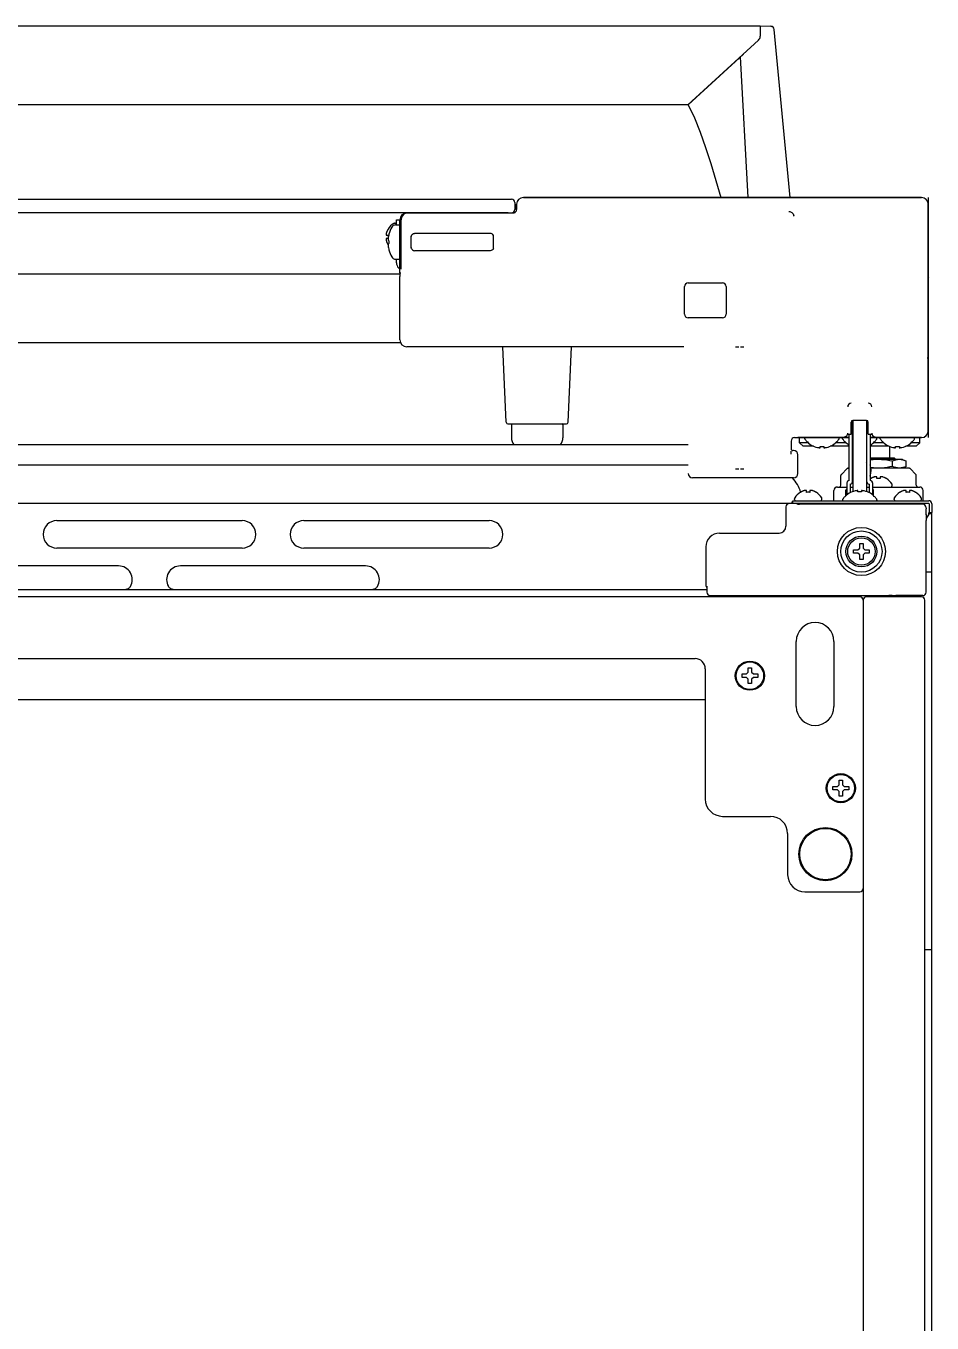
# Model space of a CAD drawing. Header units: millimetres. Extents: x -16733 to -11990, y 4333 to 7122.
# Drawn here: x -13650 to -13386, y 6743.9 to 7122 of the extents above; entities that cross this region are included whole.
import ezdxf

# ---------------------------------------------------------------- set-up
doc = ezdxf.new("R2010")
doc.units = ezdxf.units.MM
doc.header["$LTSCALE"] = 346.5
doc.layers.get('0').update_dxf_attribs({"linetype": 'CONTINUOUS'})

msp = doc.modelspace()

# ---------------------------------------------------------------- linework, layer by layer
at = {"color": 7, "linetype": 'Continuous'}
for p, q in [((-13936.04, 7122), (-13436.04, 7122)), ((-13436.04, 7122), (-13436.04, 7118.98)), ((-13436.04, 7122), (-13432.91, 7121.89)), ((-13427.29, 7072), (-13431.94, 7120.98)), ((-13457.13, 7099), (-13436.53, 7117.87)), ((-13457.04, 7099), (-13440.94, 7113.81)), ((-13439.54, 7072), (-13441.82, 7113)), ((-13457.13, 7099), (-13914.96, 7099)), ((-13863.54, 7071.51), (-13508.54, 7071.51)), ((-13507.54, 7070.51), (-13507.54, 7068.51)), ((-13389.04, 7072), (-13505.04, 7072)), ((-13505.04, 7072), (-13389.04, 7072)), ((-13387.04, 7072), (-13387.04, 7070)), ((-13509.54, 7067.51), (-13862.54, 7067.51)), ((-13538.78, 7067.5), (-13539.04, 7067.5)), ((-13539.04, 7067.5), (-13538.78, 7067.5)), ((-13538.78, 7067.5), (-13507.99, 7067.5)), ((-13507.04, 7070), (-13507.04, 7068.5)), ((-13507.04, 7070), (-13507.04, 7068.5)), ((-13507.04, 7068.5), (-13507.04, 7070)), ((-13387.04, 7070), (-13387.04, 7049.28)), ((-13387.04, 7004), (-13387.04, 7070)), ((-13542.64, 7064.5), (-13542.44, 7064.5)), ((-13542.34, 7064), (-13541.29, 7064)), ((-13542.04, 7064), (-13542.04, 7065.5)), ((-13542.04, 7065.5), (-13541.04, 7065.5)), ((-13541.04, 7050), (-13541.04, 7065.5)), ((-13541.04, 7050), (-13541.04, 7065.5)), ((-13540.78, 7065.5), (-13540.78, 7051.12)), ((-13545.04, 7061), (-13544.49, 7061)), ((-13544.49, 7060), (-13545.04, 7060)), ((-13544.52, 7062.8), (-13544.49, 7062.8)), ((-13544.25, 7061.3), (-13544.24, 7061.3)), ((-13537.82, 7060.75), (-13537.82, 7057.24)), ((-13514.79, 7061.54), (-13536.75, 7061.54)), ((-13513.79, 7057.24), (-13513.79, 7060.75)), ((-13544.49, 7058.2), (-13544.52, 7058.2)), ((-13544.49, 7058.42), (-13544.5, 7058.4)), ((-13544.24, 7056.7), (-13544.25, 7056.7)), ((-13514.79, 7056.45), (-13536.75, 7056.45)), ((-13542.34, 7054), (-13541.29, 7054)), ((-13542.04, 7052.91), (-13542.04, 7054)), ((-13541.04, 7049.6), (-13831.04, 7049.6)), ((-13541.04, 7051.08), (-13541.46, 7051.5)), ((-13541.04, 7050), (-13540.8, 7050)), ((-13541.04, 7030.5), (-13541.04, 7049.01)), ((-13387.04, 7048.7), (-13387.09, 7048.7)), ((-13387.04, 7049.28), (-13387.04, 7048.2)), ((-13387.04, 7048.2), (-13387.04, 7025.79)), ((-13458.13, 7038), (-13458.13, 7046)), ((-13457.04, 7047.09), (-13447.04, 7047.09)), ((-13445.95, 7046), (-13445.95, 7038)), ((-13447.04, 7036.91), (-13457.04, 7036.91)), ((-13540.8, 7029.6), (-13831.28, 7029.6)), ((-13458.29, 7028.5), (-13539.04, 7028.5)), ((-13458.29, 7028.5), (-13516.63, 7028.5)), ((-13510.06, 7006.48), (-13511.02, 7028.5)), ((-13492.02, 7006.48), (-13491.06, 7028.5)), ((-13387.36, 7025.3), (-13387.04, 7025.3)), ((-13387.04, 7025.79), (-13387.04, 7024.71)), ((-13387.04, 7024.71), (-13387.04, 7004)), ((-13409.54, 7003), (-13409.54, 7006.5)), ((-13409.14, 6989.1), (-13409.14, 7006.98)), ((-13405.04, 7007), (-13409.04, 7007)), ((-13409.04, 7007), (-13409.04, 6986.26)), ((-13405.04, 7007), (-13405.04, 6986.26)), ((-13404.94, 6989.1), (-13404.94, 7006.98)), ((-13404.54, 7003), (-13404.54, 7006.5)), ((-13509.56, 7006), (-13492.52, 7006)), ((-13508.54, 7005.75), (-13508.54, 7001.95)), ((-13493.54, 7005.75), (-13493.54, 7001.95)), ((-13410.58, 7003), (-13409.54, 7003)), ((-13410.14, 6989.45), (-13410.14, 7003)), ((-13409.14, 7003), (-13409.04, 7003)), ((-13405.04, 7003), (-13404.94, 7003)), ((-13404.54, 7003), (-13403.5, 7003)), ((-13403.94, 6989.45), (-13403.94, 7003)), ((-13387.04, 7004), (-13387.04, 7002)), ((-13915.04, 7000), (-13457.04, 7000)), ((-13427.04, 7001), (-13427.04, 6998.75)), ((-13426.04, 7002), (-13424.34, 7002)), ((-13410.14, 7002), (-13425.04, 7002)), ((-13425.04, 7002), (-13410.14, 7002)), ((-13424.54, 7000.5), (-13424.54, 7002)), ((-13424.54, 7000.5), (-13424.54, 7000.5)), ((-13423.54, 6999.5), (-13424.54, 7000.5)), ((-13424.54, 7000.5), (-13424.54, 7000.5)), ((-13420.48, 6999.5), (-13423.54, 6999.5)), ((-13423.04, 7001.68), (-13423.04, 7001.8)), ((-13422.54, 7001), (-13422.52, 7001)), ((-13422.54, 7000.96), (-13422.54, 7001)), ((-13421.97, 7000.45), (-13422.54, 7000.45)), ((-13418.59, 6999.04), (-13418.59, 6999.4)), ((-13417.49, 6999.4), (-13417.49, 6999.04)), ((-13410.14, 6999.5), (-13415.61, 6999.5)), ((-13410.97, 7000.45), (-13414.11, 7000.45)), ((-13413.56, 7001), (-13413.54, 7001)), ((-13413.54, 7001), (-13413.54, 7000.96)), ((-13413.04, 7001.68), (-13413.04, 7001.8)), ((-13412.04, 7001.68), (-13412.04, 7001.8)), ((-13411.54, 7001), (-13411.52, 7001)), ((-13411.54, 7000.96), (-13411.54, 7001)), ((-13411.29, 7002.26), (-13411.29, 7002)), ((-13409.04, 7002), (-13409.14, 7002)), ((-13409.04, 7002), (-13409.14, 7002)), ((-13404.94, 7002), (-13405.04, 7002)), ((-13404.94, 7002), (-13405.04, 7002)), ((-13389.04, 7002), (-13403.94, 7002)), ((-13403.94, 7002), (-13389.04, 7002)), ((-13398.48, 6999.5), (-13403.94, 6999.5)), ((-13399.97, 7000.45), (-13403.11, 7000.45)), ((-13402.79, 7002.26), (-13402.79, 7002)), ((-13402.56, 7001), (-13402.54, 7001)), ((-13402.54, 7001), (-13402.54, 7000.96)), ((-13402.04, 7001.68), (-13402.04, 7001.8)), ((-13401.04, 7001.68), (-13401.04, 7001.8)), ((-13400.54, 7001), (-13400.52, 7001)), ((-13400.54, 7000.96), (-13400.54, 7001)), ((-13398.29, 6996.1), (-13398.29, 6999.42)), ((-13396.59, 6999.04), (-13396.59, 6999.4)), ((-13395.49, 6999.4), (-13395.49, 6999.04)), ((-13390.54, 6999.5), (-13393.61, 6999.5)), ((-13391.54, 7000.45), (-13392.11, 7000.45)), ((-13391.56, 7001), (-13391.54, 7001)), ((-13391.54, 7001), (-13391.54, 7000.96)), ((-13391.04, 7001.68), (-13391.04, 7001.8)), ((-13390.54, 6999.5), (-13389.54, 7000.5)), ((-13389.74, 7002), (-13389.04, 7002)), ((-13389.54, 7000.5), (-13389.54, 7002)), ((-13389.54, 7000.5), (-13389.54, 7000.5)), ((-13389.54, 7000.5), (-13389.54, 7000.5)), ((-13426.29, 6998.25), (-13426.54, 6998.25)), ((-13425.04, 6991.5), (-13425.04, 6997)), ((-13409.04, 6995.36), (-13409.14, 6995.32)), ((-13405.04, 6996.1), (-13404.94, 6996.1)), ((-13404.94, 6995.6), (-13405.04, 6995.6)), ((-13403.94, 6996.1), (-13397.04, 6996.1)), ((-13394.56, 6995.6), (-13403.94, 6995.6)), ((-13397.5, 6993.6), (-13397.5, 6995.1)), ((-13397.04, 6996.1), (-13396.54, 6995.6)), ((-13394.56, 6995.6), (-13393.46, 6995.1)), ((-13393.46, 6993.6), (-13393.46, 6995.1)), ((-13457.04, 6994), (-13915.04, 6994)), ((-13410.73, 6992.95), (-13412.39, 6991.29)), ((-13410.68, 6992.99), (-13410.73, 6992.95)), ((-13410.37, 6993.1), (-13410.14, 6993.1)), ((-13409.14, 6993.38), (-13409.04, 6993.33)), ((-13409.14, 6993.1), (-13409.04, 6993.1)), ((-13392.71, 6993.1), (-13403.73, 6993.1)), ((-13393.46, 6993.6), (-13394.56, 6993.1)), ((-13390.69, 6991.29), (-13392.35, 6992.95)), ((-13426.29, 6990.25), (-13455.79, 6990.25)), ((-13413.54, 6987.6), (-13410.79, 6987.6)), ((-13412.54, 6988.1), (-13412.54, 6990.92)), ((-13410.79, 6988.8), (-13410.79, 6985.3)), ((-13409.79, 6988.45), (-13409.79, 6985.95)), ((-13409.79, 6987.6), (-13409.04, 6987.6)), ((-13405.04, 6987.6), (-13404.82, 6987.6)), ((-13405.04, 6987.6), (-13404.29, 6987.6)), ((-13404.29, 6988.45), (-13404.29, 6985.95)), ((-13403.84, 6990.04), (-13403.84, 6990.08)), ((-13403.29, 6988.8), (-13403.29, 6985.3)), ((-13403.29, 6987.6), (-13389.54, 6987.6)), ((-13402.04, 6990.04), (-13402.04, 6990.59)), ((-13401.04, 6990.59), (-13401.04, 6990.04)), ((-13399.24, 6990.08), (-13399.24, 6990.04)), ((-13398.27, 6987.6), (-13397.94, 6987.6)), ((-13397.54, 6988), (-13397.54, 6988.2)), ((-13390.54, 6988.1), (-13390.54, 6990.92)), ((-13426.54, 6983.6), (-13386.94, 6983.6)), ((-13426.54, 6982.8), (-13426.54, 6983.6)), ((-13426.04, 6984), (-13426.04, 6984.2)), ((-13424.34, 6986.04), (-13424.34, 6986.08)), ((-13422.54, 6986.04), (-13422.54, 6986.59)), ((-13421.54, 6986.59), (-13421.54, 6986.04)), ((-13419.74, 6986.08), (-13419.74, 6986.04)), ((-13418.04, 6984), (-13418.04, 6984.2)), ((-13414.54, 6983.6), (-13414.54, 6986.6)), ((-13412.04, 6983.91), (-13412.04, 6983.8)), ((-13411.54, 6984.6), (-13411.54, 6984.64)), ((-13411.52, 6984.6), (-13411.54, 6984.6)), ((-13411.09, 6985.04), (-13411.09, 6986.65)), ((-13407.59, 6986.19), (-13407.59, 6986.56)), ((-13406.49, 6986.56), (-13406.49, 6986.19)), ((-13402.99, 6985.04), (-13402.99, 6986.65)), ((-13402.54, 6984.6), (-13402.56, 6984.6)), ((-13402.54, 6984.64), (-13402.54, 6984.6)), ((-13402.04, 6983.91), (-13402.04, 6983.8)), ((-13397.04, 6984), (-13397.04, 6984.2)), ((-13395.34, 6986.04), (-13395.34, 6986.08)), ((-13393.54, 6986.04), (-13393.54, 6986.59)), ((-13392.54, 6986.59), (-13392.54, 6986.04)), ((-13390.74, 6986.08), (-13390.74, 6986.04)), ((-13389.04, 6984), (-13389.04, 6984.2)), ((-13388.54, 6983.6), (-13388.54, 6986.6)), ((-13427.54, 6982.8), (-13944.54, 6982.8)), ((-13428.54, 6981.8), (-13428.54, 6976.15)), ((-13426.54, 6982.8), (-13427.54, 6982.8)), ((-13386.94, 6982.8), (-13426.54, 6982.8)), ((-13425.51, 6982.78), (-13425.07, 6982.56)), ((-13388.66, 6982.55), (-13424.57, 6982.55)), ((-13401.04, 6982.8), (-13401.04, 6982.55)), ((-13388.04, 6982.33), (-13388.04, 6982.8)), ((-13387.66, 6981.55), (-13387.66, 6981.22)), ((-13386.94, 6982.8), (-13386.94, 6982.7)), ((-13386.94, 6979.72), (-13386.84, 6979.75)), ((-13386.84, 6982.7), (-13386.84, 6980.13)), ((-13386.84, 6980.13), (-13386.04, 6980.13)), ((-13386.04, 6982.8), (-13386.05, 6982.8)), ((-13386.04, 6982.8), (-13386.04, 6982.7)), ((-13386.04, 6982.7), (-13386.04, 6980.13)), ((-13386.04, 6426.4), (-13386.04, 6980.13)), ((-13641.04, 6977.8), (-13587.04, 6977.8)), ((-13569.04, 6977.8), (-13515.04, 6977.8)), ((-13386.94, 6979.72), (-13387.67, 6978.45)), ((-13387.67, 6956.93), (-13387.67, 6977.84)), ((-13447.89, 6974.15), (-13430.54, 6974.15)), ((-13587.04, 6969.8), (-13641.04, 6969.8)), ((-13515.04, 6969.8), (-13569.04, 6969.8)), ((-13451.89, 6970.15), (-13451.89, 6959.06)), ((-13408.84, 6969.3), (-13407.54, 6969.3)), ((-13408.84, 6968.3), (-13408.84, 6969.3)), ((-13407.54, 6969.3), (-13407.04, 6969.8)), ((-13407.04, 6971.1), (-13406.04, 6971.1)), ((-13407.04, 6969.8), (-13407.04, 6971.1)), ((-13406.04, 6971.1), (-13406.04, 6969.8)), ((-13406.04, 6969.8), (-13405.54, 6969.3)), ((-13405.54, 6969.3), (-13404.24, 6969.3)), ((-13404.24, 6969.3), (-13404.24, 6968.3)), ((-13407.54, 6968.3), (-13408.84, 6968.3)), ((-13407.04, 6967.8), (-13407.54, 6968.3)), ((-13407.04, 6966.5), (-13407.04, 6967.8)), ((-13406.04, 6966.5), (-13407.04, 6966.5)), ((-13405.54, 6968.3), (-13406.04, 6967.8)), ((-13406.04, 6967.8), (-13406.04, 6966.5)), ((-13404.24, 6968.3), (-13405.54, 6968.3)), ((-13623.04, 6964.6), (-13677.04, 6964.6)), ((-13551.04, 6964.6), (-13605.04, 6964.6)), ((-13386.04, 6962.8), (-13387.67, 6962.8)), ((-13451.59, 6957.6), (-13920.5, 6957.6)), ((-13451.6, 6958.44), (-13451.6, 6958.28)), ((-13451.6, 6958.28), (-13451.59, 6958.07)), ((-13451.59, 6957.67), (-13451.58, 6957.35)), ((-13451.58, 6957.35), (-13451.58, 6956.95)), ((-13407.04, 6955.6), (-13965.04, 6955.6)), ((-13450.58, 6955.95), (-13398.54, 6955.95)), ((-13406.04, 6954.6), (-13406.04, 6428.6)), ((-13389.04, 6955.6), (-13405.04, 6955.6)), ((-13401.04, 6955.95), (-13401.04, 6955.8)), ((-13390.04, 6955.8), (-13401.04, 6955.8)), ((-13400.66, 6955.95), (-13400.75, 6955.8)), ((-13400.66, 6955.95), (-13400.75, 6955.8)), ((-13398.53, 6955.95), (-13398.54, 6955.95)), ((-13388.67, 6955.93), (-13396.55, 6955.93)), ((-13388.04, 6428.6), (-13388.04, 6954.6)), ((-13425.54, 6923.6), (-13425.54, 6942.6)), ((-13414.54, 6942.6), (-13414.54, 6923.6)), ((-13917.04, 6937.6), (-13455.04, 6937.6)), ((-13452.04, 6934.6), (-13452.04, 6896.6)), ((-13439.54, 6934.9), (-13438.54, 6934.9)), ((-13439.54, 6933.6), (-13439.54, 6934.9)), ((-13438.54, 6934.9), (-13438.54, 6933.6)), ((-13441.34, 6933.1), (-13440.04, 6933.1)), ((-13441.34, 6932.1), (-13441.34, 6933.1)), ((-13440.04, 6932.1), (-13441.34, 6932.1)), ((-13440.04, 6933.1), (-13439.54, 6933.6)), ((-13439.54, 6931.6), (-13440.04, 6932.1)), ((-13439.54, 6930.3), (-13439.54, 6931.6)), ((-13438.54, 6933.6), (-13438.04, 6933.1)), ((-13438.04, 6932.1), (-13438.54, 6931.6)), ((-13438.54, 6931.6), (-13438.54, 6930.3)), ((-13438.04, 6933.1), (-13436.74, 6933.1)), ((-13436.74, 6932.1), (-13438.04, 6932.1)), ((-13436.74, 6933.1), (-13436.74, 6932.1)), ((-13438.54, 6930.3), (-13439.54, 6930.3)), ((-13452.04, 6925.6), (-13920.04, 6925.6)), ((-13413.54, 6900.3), (-13413.04, 6900.8)), ((-13413.04, 6902.1), (-13412.04, 6902.1)), ((-13413.04, 6900.8), (-13413.04, 6902.1)), ((-13412.04, 6902.1), (-13412.04, 6900.8)), ((-13412.04, 6900.8), (-13411.54, 6900.3)), ((-13414.84, 6900.3), (-13413.54, 6900.3)), ((-13414.84, 6899.3), (-13414.84, 6900.3)), ((-13413.54, 6899.3), (-13414.84, 6899.3)), ((-13413.04, 6898.8), (-13413.54, 6899.3)), ((-13413.04, 6897.5), (-13413.04, 6898.8)), ((-13412.04, 6897.5), (-13413.04, 6897.5)), ((-13411.54, 6899.3), (-13412.04, 6898.8)), ((-13412.04, 6898.8), (-13412.04, 6897.5)), ((-13411.54, 6900.3), (-13410.24, 6900.3)), ((-13410.24, 6899.3), (-13411.54, 6899.3)), ((-13410.24, 6900.3), (-13410.24, 6899.3)), ((-13447.04, 6891.6), (-13433.04, 6891.6)), ((-13428.04, 6886.6), (-13428.04, 6874.6)), ((-13423.04, 6869.6), (-13407.04, 6869.6)), ((-13386.01, 6858.1), (-13386.04, 6858.1)), ((-13385.96, 6855.6), (-13386.01, 6855.6)), ((-13388.04, 6852.8), (-13386.04, 6852.8))]:
    msp.add_line(p, q, dxfattribs=at)
for points in [[(-13457.04, 7099), (-13455.2, 7095.19), (-13453.54, 7091.02), (-13451.98, 7086.6), (-13450.45, 7081.86), (-13448.95, 7076.9), (-13447.54, 7072)], [(-13412.39, 6991.29), (-13412.44, 6991.24), (-13412.48, 6991.17), (-13412.51, 6991.11), (-13412.52, 6991.05), (-13412.53, 6991.01), (-13412.54, 6990.97), (-13412.54, 6990.93), (-13412.54, 6990.92)], [(-13410.37, 6993.1), (-13410.45, 6993.09), (-13410.53, 6993.07), (-13410.61, 6993.04), (-13410.68, 6992.99)], [(-13392.35, 6992.95), (-13392.4, 6992.99), (-13392.47, 6993.04), (-13392.55, 6993.07), (-13392.64, 6993.09), (-13392.71, 6993.1)], [(-13390.54, 6990.92), (-13390.54, 6990.93), (-13390.54, 6990.97), (-13390.55, 6991.01), (-13390.56, 6991.05), (-13390.58, 6991.11), (-13390.6, 6991.17), (-13390.65, 6991.24), (-13390.69, 6991.29)], [(-13451.61, 6958.66), (-13451.61, 6958.66), (-13451.61, 6958.64), (-13451.61, 6958.61), (-13451.61, 6958.57), (-13451.61, 6958.51), (-13451.6, 6958.44)], [(-13451.59, 6958.07), (-13451.59, 6957.81), (-13451.59, 6957.67)]]:
    msp.add_lwpolyline(points, dxfattribs=at)
for centre, radius in [((-13406.54, 6968.8), 7), ((-13406.54, 6968.8), 6), ((-13406.54, 6968.8), 4.5), ((-13406.54, 6968.8), 4), ((-13439.04, 6932.6), 4.25), ((-13439.04, 6932.6), 4), ((-13412.54, 6899.8), 4.25), ((-13412.54, 6899.8), 4), ((-13417.04, 6880.6), 7.75), ((-13417.04, 6880.6), 7.49)]:
    msp.add_circle(centre, radius, dxfattribs=at)
for centre, radius, start, end in [((-13432.94, 7120.89), 1, 5.4268, 88), ((-13437.54, 7118.98), 1.5, 312.5, 0), ((-13508.54, 7070.51), 1, 0, 90), ((-13505.04, 7070), 2, 90, 180), ((-13389.04, 7070), 2, 0, 90), ((-13539.04, 7065.5), 2, 90, 180), ((-13539.04, 7065.5), 2, 90, 180), ((-13538.73, 7065.5), 2, 90.001, 179.999), ((-13508.54, 7068.51), 1, 270, 0), ((-13427.7, 7066.37), 1.53, 5.7197, 14.1066), ((-13540.42, 7060.3), 4.8, 120.3012, 148.6273), ((-13535.46, 7059), 9.08, 151.3979, 165.3324), ((-13542.34, 7062.75), 1.25, 90, 151.3979), ((-13542.64, 7064.1), 0.4, 90, 120.3012), ((-13542.44, 7064.1), 0.4, 22.5, 90), ((-13541.29, 7063.75), 0.25, 0, 90), ((-13543.07, 7061.25), 1.98, 174.8627, 175.7144), ((-13543.08, 7061.25), 1.97, 175.714, 176.9766), ((-13543.09, 7061.25), 1.96, 176.9771, 178.0037), ((-13543.1, 7061.25), 1.95, 178.0037, 179.0738), ((-13543.1, 7061.25), 1.95, 179.0741, 181.1541), ((-13543.1, 7061.25), 1.95, 181.1545, 182.3767), ((-13543.09, 7061.25), 1.96, 182.3765, 183.2159), ((-13543.08, 7061.25), 1.97, 183.2167, 184.6016), ((-13543.07, 7061.25), 1.98, 184.6009, 185.2558), ((-13543.07, 7059.75), 1.98, 174.7442, 175.3991), ((-13543.08, 7059.75), 1.97, 175.3984, 176.7833), ((-13543.09, 7059.75), 1.96, 176.7841, 177.6235), ((-13543.1, 7059.75), 1.96, 177.6234, 178.8455), ((-13543.1, 7059.75), 1.95, 178.8459, 180.9258), ((-13543.1, 7059.75), 1.95, 180.9261, 181.9964), ((-13543.09, 7059.75), 1.96, 181.9964, 183.0228), ((-13543.08, 7059.75), 1.97, 183.0233, 184.286), ((-13543.07, 7059.75), 1.98, 184.2856, 185.1372), ((-13540.54, 7060.35), 4.64, 163.6036, 165.6824), ((-13543.05, 7061.24), 2.01, 172.7256, 174.8598), ((-13543.05, 7061.25), 2.01, 185.2585, 187.2741), ((-13543.05, 7059.74), 2.01, 172.7259, 174.7415), ((-13543.05, 7059.75), 2.01, 185.1401, 187.2744), ((-13540.54, 7060.64), 4.64, 194.3176, 196.3964), ((-13540.51, 7060.34), 4.67, 162.6228, 163.6051), ((-13540.51, 7060.65), 4.67, 196.3949, 197.3772), ((-13540.5, 7060.34), 4.68, 161.535, 162.6227), ((-13540.5, 7060.66), 4.68, 197.3773, 198.465), ((-13540.48, 7060.33), 4.7, 159.4813, 161.5344), ((-13540.48, 7060.66), 4.7, 198.4656, 200.5187), ((-13540.47, 7060.33), 4.72, 158.9977, 159.4819), ((-13540.46, 7060.32), 4.72, 157.4524, 158.9975), ((-13540.46, 7060.32), 4.73, 156.6826, 157.4526), ((-13540.45, 7060.32), 4.73, 155.4278, 156.6825), ((-13540.45, 7060.32), 4.74, 154.4598, 155.4278), ((-13540.44, 7060.32), 4.74, 153.3188, 154.4598), ((-13540.44, 7060.31), 4.75, 151.9926, 153.3187), ((-13540.44, 7060.31), 4.75, 151.0316, 151.9926), ((-13540.43, 7060.31), 4.75, 148.4659, 151.0313), ((-13540.73, 7060.5), 3.79, 172.4013, 179.9911), ((-13540.73, 7060.5), 3.79, 180.0089, 187.5987), ((-13535.58, 7059.08), 8.94, 175.8071, 176.6497), ((-13535.57, 7059.07), 8.95, 167.3743, 175.8008), ((-13535.57, 7059.07), 8.95, 165.6057, 167.3692), ((-13535.46, 7059), 8.79, 177.391, 182.609), ((-13536.83, 7060.57), 0.932, 161.0623, 179.1841), ((-13540.47, 7060.67), 4.72, 200.5181, 201.0023), ((-13540.46, 7060.67), 4.72, 201.0025, 202.5476), ((-13540.46, 7060.67), 4.73, 202.5474, 203.3174), ((-13540.45, 7060.68), 4.73, 203.3175, 204.5722), ((-13540.45, 7060.68), 4.74, 204.5722, 205.5402), ((-13540.44, 7060.68), 4.74, 205.5402, 206.6812), ((-13540.44, 7060.68), 4.75, 206.6813, 208.0074), ((-13540.44, 7060.68), 4.75, 208.0074, 208.9684), ((-13540.44, 7060.68), 4.75, 208.9684, 209.359), ((-13540.43, 7060.68), 4.75, 209.3591, 211.534), ((-13540.42, 7060.7), 4.8, 211.3727, 212.1438), ((-13535.58, 7058.92), 8.94, 183.3503, 184.1929), ((-13535.57, 7058.92), 8.95, 184.1992, 192.6256), ((-13535.57, 7058.92), 8.95, 192.6308, 194.3943), ((-13535.46, 7059), 9.08, 194.6676, 208.6021), ((-13536.83, 7057.42), 0.932, 180.8159, 198.9047), ((-13542.34, 7055.25), 1.25, 208.6021, 270), ((-13540.04, 7052.91), 2, 180, 225), ((-13541.29, 7054.25), 0.25, 270, 0), ((-13457.04, 7046), 1.09, 90, 180), ((-13447.04, 7046), 1.09, 0, 90), ((-13457.04, 7038), 1.09, 180, 270), ((-13447.04, 7038), 1.09, 270, 0), ((-13442.37, 6962.11), 66.22, 89.9445, 90.7362), ((-13441.76, 6953.72), 74.61, 89.3083, 90.011), ((-13509.56, 7006.5), 0.5, 182.5, 270), ((-13492.52, 7006.5), 0.5, 270, 357.5), ((-13409.04, 7006.5), 0.5, 90, 180), ((-13405.04, 7006.5), 0.5, 0, 90), ((-13508.29, 7005.75), 0.25, 90, 180), ((-13493.79, 7005.75), 0.25, 0, 90), ((-13409.14, 7004.3), 0.1, 270, 0), ((-13404.94, 7004.3), 0.1, 180, 270), ((-13389.04, 7004), 2, 270, 0), ((-13389.04, 7004), 2, 270, 0), ((-13505.54, 7001.95), 3, 180, 220.7412), ((-13496.54, 7001.95), 3, 319.2588, 0), ((-13426.54, 6998.75), 0.5, 179.9649, 270.0351), ((-13425.04, 7004), 2, 266.1702, 270), ((-13422.84, 7001.8), 0.2, 90, 180), ((-13422.84, 7001.68), 0.2, 180, 213.2419), ((-13418.24, 7004.7), 5.7, 213.2419, 221.0283), ((-13418.24, 7004.7), 5.67, 220.8174, 224.4834), ((-13418.12, 7005.35), 6.33, 263.1837, 265.7043), ((-13418.04, 7005.2), 5.82, 264.5821, 275.4179), ((-13417.97, 7005.35), 6.33, 274.2958, 276.8163), ((-13417.85, 7004.7), 5.67, 315.5167, 319.1826), ((-13417.84, 7004.7), 5.7, 318.9717, 326.7581), ((-13413.24, 7001.8), 0.2, 0, 90), ((-13413.24, 7001.68), 0.2, 326.7581, 0), ((-13411.84, 7001.8), 0.2, 90, 180), ((-13411.84, 7001.68), 0.2, 180, 213.2419), ((-13407.24, 7004.7), 5.7, 213.2419, 221.0283), ((-13407.24, 7004.7), 5.67, 220.8174, 224.4834), ((-13407.22, 7004.72), 5.69, 224.5157, 239.095), ((-13407.21, 7004.74), 5.71, 250.2852, 251.3486), ((-13406.87, 7004.74), 5.71, 288.6505, 289.7152), ((-13406.86, 7004.72), 5.69, 300.9047, 315.4843), ((-13406.85, 7004.7), 5.67, 315.5167, 319.1826), ((-13406.84, 7004.7), 5.7, 318.9717, 326.7581), ((-13402.24, 7001.8), 0.2, 0, 90), ((-13402.24, 7001.68), 0.2, 326.7581, 0), ((-13400.84, 7001.8), 0.2, 90, 180), ((-13400.84, 7001.68), 0.2, 180, 213.2419), ((-13396.24, 7004.7), 5.7, 213.2419, 221.0283), ((-13396.24, 7004.7), 5.67, 220.8174, 224.4834), ((-13396.12, 7005.35), 6.33, 263.1837, 265.7043), ((-13396.04, 7005.2), 5.82, 264.5821, 275.4179), ((-13395.97, 7005.35), 6.33, 274.2958, 276.8163), ((-13395.85, 7004.7), 5.67, 315.5167, 319.1826), ((-13395.84, 7004.7), 5.7, 318.9717, 326.7581), ((-13391.24, 7001.8), 0.2, 0, 90), ((-13391.24, 7001.68), 0.2, 326.7581, 0), ((-13352.84, 6997.18), 74.32, 179.3026, 180.0119), ((-13426.29, 6997), 1.25, 0.0026, 89.9974), ((-13407.11, 6989.76), 5.9, 109.065, 110.0994), ((-13400.53, 6973.03), 22.64, 101.2389, 101.497), ((-13455.79, 6991.5), 1.25, 180.0026, 269.9974), ((-13442.32, 7067.53), 74.61, 269.3083, 270.011), ((-13441.71, 7059.13), 66.22, 269.9445, 270.7362), ((-13426.29, 6991.5), 1.25, 270.0026, 359.9974), ((-13407.11, 6998.94), 5.9, 249.9006, 250.935), ((-13411.78, 6992.45), 7.09, 15.2613, 18.079), ((-13409.32, 6992.45), 5.62, 342.8538, 17.1462), ((-13440.21, 6978.92), 17.7, 31.9959, 39.8126), ((-13431.99, 6984.06), 8, 14.7467, 31.9959), ((-13413.54, 6986.6), 1, 90, 180), ((-13413.04, 6988.1), 0.5, 270, 0), ((-13410.14, 6988.8), 0.65, 90, 180), ((-13409.79, 6989.1), 0.65, 270, 0), ((-13401.34, 6985.98), 4.8, 138.9495, 140.9206), ((-13411.78, 6992.45), 7.09, 341.921, 344.7387), ((-13404.29, 6989.1), 0.65, 180, 270), ((-13401.34, 6985.98), 4.8, 121.3727, 122.9009), ((-13403.94, 6988.8), 0.65, 0, 90), ((-13401.35, 6985.99), 4.75, 118.9687, 121.5341), ((-13401.36, 6985.99), 4.75, 118.0074, 118.9684), ((-13401.36, 6986), 4.75, 116.6813, 118.0074), ((-13401.36, 6986), 4.74, 115.5402, 116.6812), ((-13401.36, 6986), 4.74, 114.5722, 115.5402), ((-13401.36, 6986.01), 4.73, 113.3175, 114.5722), ((-13401.37, 6986.01), 4.73, 112.5474, 113.3174), ((-13401.37, 6986.02), 4.72, 111.0025, 112.5476), ((-13401.37, 6986.03), 4.72, 110.5181, 111.0023), ((-13401.37, 6986.04), 4.7, 108.4656, 110.5187), ((-13401.38, 6986.05), 4.68, 107.3773, 108.465), ((-13401.39, 6986.07), 4.67, 106.3949, 107.3772), ((-13401.39, 6986.1), 4.64, 104.3176, 106.3964), ((-13402.29, 6988.6), 2.01, 95.2585, 97.2741), ((-13402.29, 6988.62), 1.98, 94.6009, 95.2558), ((-13402.29, 6988.64), 1.97, 93.2167, 94.6016), ((-13402.29, 6988.65), 1.96, 92.3765, 93.2159), ((-13402.29, 6988.65), 1.95, 91.1545, 92.3767), ((-13402.29, 6988.66), 1.95, 89.0741, 91.1541), ((-13402.29, 6988.66), 1.95, 88.0037, 89.0738), ((-13402.29, 6988.65), 1.96, 86.9771, 88.0037), ((-13402.29, 6988.64), 1.97, 85.714, 86.9766), ((-13402.29, 6988.63), 1.98, 84.8627, 85.7144), ((-13402.3, 6988.6), 2.01, 82.7256, 84.8598), ((-13401.54, 6986.28), 3.8, 82.4351, 97.5649), ((-13400.79, 6988.6), 2.01, 95.1401, 97.2744), ((-13400.79, 6988.63), 1.98, 94.2856, 95.1372), ((-13400.79, 6988.64), 1.97, 93.0233, 94.286), ((-13400.79, 6988.65), 1.96, 91.9964, 93.0228), ((-13400.79, 6988.66), 1.95, 90.9261, 91.9964), ((-13400.79, 6988.66), 1.95, 88.8459, 90.9258), ((-13400.79, 6988.65), 1.96, 87.6234, 88.8455), ((-13400.79, 6988.65), 1.96, 86.7841, 87.6235), ((-13400.79, 6988.64), 1.97, 85.3984, 86.7833), ((-13400.79, 6988.62), 1.98, 84.7442, 85.3991), ((-13400.8, 6988.6), 2.01, 82.7259, 84.7415), ((-13401.69, 6986.1), 4.64, 73.6036, 75.6824), ((-13401.7, 6986.07), 4.67, 72.6228, 73.6051), ((-13401.7, 6986.05), 4.68, 71.535, 72.6227), ((-13401.71, 6986.04), 4.7, 69.4813, 71.5344), ((-13401.71, 6986.03), 4.72, 68.9977, 69.4819), ((-13401.71, 6986.02), 4.72, 67.4524, 68.9975), ((-13401.72, 6986.01), 4.73, 66.6826, 67.4526), ((-13401.72, 6986.01), 4.73, 65.4278, 66.6825), ((-13401.72, 6986), 4.74, 64.4598, 65.4278), ((-13401.72, 6986), 4.74, 63.3188, 64.4598), ((-13401.72, 6986), 4.75, 61.9926, 63.3187), ((-13401.73, 6985.99), 4.75, 61.0316, 61.9926), ((-13401.73, 6985.99), 4.75, 58.4659, 61.0313), ((-13401.74, 6985.98), 4.8, 30.3012, 58.6273), ((-13397.94, 6988), 0.4, 270, 0), ((-13397.94, 6988.2), 0.4, 0, 30.3012), ((-13390.04, 6988.1), 0.5, 180, 270), ((-13389.54, 6986.6), 1, 0, 90), ((-13425.64, 6984.2), 0.4, 149.6988, 180), ((-13425.64, 6984), 0.4, 180, 270), ((-13421.84, 6981.98), 4.8, 121.3727, 149.6988), ((-13421.85, 6981.99), 4.75, 118.9687, 121.5341), ((-13421.86, 6981.99), 4.75, 118.0074, 118.9684), ((-13421.86, 6982), 4.75, 116.6813, 118.0074), ((-13421.86, 6982), 4.74, 115.5402, 116.6812), ((-13421.86, 6982), 4.74, 114.5722, 115.5402), ((-13421.86, 6982.01), 4.73, 113.3175, 114.5722), ((-13421.87, 6982.01), 4.73, 112.5474, 113.3174), ((-13421.87, 6982.02), 4.72, 111.0025, 112.5476), ((-13421.87, 6982.03), 4.72, 110.5181, 111.0023), ((-13421.87, 6982.04), 4.7, 108.4656, 110.5187), ((-13421.88, 6982.05), 4.68, 107.3773, 108.465), ((-13421.89, 6982.07), 4.67, 106.3949, 107.3772), ((-13421.89, 6982.1), 4.64, 104.3176, 106.3964), ((-13422.79, 6984.6), 2.01, 95.2585, 97.2741), ((-13422.79, 6984.62), 1.98, 94.6009, 95.2558), ((-13422.79, 6984.64), 1.97, 93.2167, 94.6016), ((-13422.79, 6984.65), 1.96, 92.3765, 93.2159), ((-13422.79, 6984.65), 1.95, 91.1545, 92.3767), ((-13422.79, 6984.66), 1.95, 89.0741, 91.1541), ((-13422.79, 6984.66), 1.95, 88.0037, 89.0738), ((-13422.79, 6984.65), 1.96, 86.9771, 88.0037), ((-13422.79, 6984.64), 1.97, 85.714, 86.9766), ((-13422.79, 6984.63), 1.98, 84.8627, 85.7144), ((-13422.8, 6984.6), 2.01, 82.7256, 84.8598), ((-13422.04, 6982.28), 3.8, 82.4351, 97.5649), ((-13421.29, 6984.6), 2.01, 95.1401, 97.2744), ((-13421.29, 6984.63), 1.98, 94.2856, 95.1372), ((-13421.29, 6984.64), 1.97, 93.0233, 94.286), ((-13421.29, 6984.65), 1.96, 91.9964, 93.0228), ((-13421.29, 6984.66), 1.95, 90.9261, 91.9964), ((-13421.29, 6984.66), 1.95, 88.8459, 90.9258), ((-13421.29, 6984.65), 1.96, 87.6234, 88.8455), ((-13421.29, 6984.65), 1.96, 86.7841, 87.6235), ((-13421.29, 6984.64), 1.97, 85.3984, 86.7833), ((-13421.29, 6984.62), 1.98, 84.7442, 85.3991), ((-13421.3, 6984.6), 2.01, 82.7259, 84.7415), ((-13422.19, 6982.1), 4.64, 73.6036, 75.6824), ((-13422.2, 6982.07), 4.67, 72.6228, 73.6051), ((-13422.2, 6982.05), 4.68, 71.535, 72.6227), ((-13422.21, 6982.04), 4.7, 69.4813, 71.5344), ((-13422.21, 6982.03), 4.72, 68.9977, 69.4819), ((-13422.21, 6982.02), 4.72, 67.4524, 68.9975), ((-13422.22, 6982.01), 4.73, 66.6826, 67.4526), ((-13422.22, 6982.01), 4.73, 65.4278, 66.6825), ((-13422.22, 6982), 4.74, 64.4598, 65.4278), ((-13422.22, 6982), 4.74, 63.3188, 64.4598), ((-13422.22, 6982), 4.75, 61.9926, 63.3187), ((-13422.23, 6981.99), 4.75, 61.0316, 61.9926), ((-13422.23, 6981.99), 4.75, 58.4659, 61.0313), ((-13422.24, 6981.98), 4.8, 30.3012, 58.6273), ((-13418.44, 6984), 0.4, 270, 0), ((-13418.44, 6984.2), 0.4, 0, 30.3012), ((-13411.84, 6983.91), 0.2, 146.7581, 180), ((-13411.84, 6983.8), 0.2, 180, 270), ((-13407.24, 6980.9), 5.7, 138.9717, 146.7581), ((-13407.24, 6980.89), 5.67, 135.5167, 139.1826), ((-13410.79, 6986.65), 0.3, 90, 180), ((-13407.12, 6980.24), 6.33, 94.2958, 96.8163), ((-13407.04, 6980.39), 5.82, 84.5821, 95.4179), ((-13406.97, 6980.24), 6.33, 83.1837, 85.7043), ((-13403.29, 6986.65), 0.3, 0, 90), ((-13406.85, 6980.89), 5.67, 40.8174, 44.4834), ((-13406.84, 6980.9), 5.7, 33.2419, 41.0283), ((-13402.24, 6983.8), 0.2, 270, 0), ((-13402.24, 6983.91), 0.2, 0, 33.2419), ((-13396.64, 6984.2), 0.4, 149.6988, 180), ((-13396.64, 6984), 0.4, 180, 270), ((-13392.84, 6981.98), 4.8, 121.3727, 149.6988), ((-13392.85, 6981.99), 4.75, 118.9687, 121.5341), ((-13392.86, 6981.99), 4.75, 118.0074, 118.9684), ((-13392.86, 6982), 4.75, 116.6813, 118.0074), ((-13392.86, 6982), 4.74, 115.5402, 116.6812), ((-13392.86, 6982), 4.74, 114.5722, 115.5402), ((-13392.86, 6982.01), 4.73, 113.3175, 114.5722), ((-13392.87, 6982.01), 4.73, 112.5474, 113.3174), ((-13392.87, 6982.02), 4.72, 111.0025, 112.5476), ((-13392.87, 6982.03), 4.72, 110.5181, 111.0023), ((-13392.87, 6982.04), 4.7, 108.4656, 110.5187), ((-13392.88, 6982.05), 4.68, 107.3773, 108.465), ((-13392.89, 6982.07), 4.67, 106.3949, 107.3772), ((-13392.89, 6982.1), 4.64, 104.3176, 106.3964), ((-13393.79, 6984.6), 2.01, 95.2585, 97.2741), ((-13393.79, 6984.62), 1.98, 94.6009, 95.2558), ((-13393.79, 6984.64), 1.97, 93.2167, 94.6016), ((-13393.79, 6984.65), 1.96, 92.3765, 93.2159), ((-13393.79, 6984.65), 1.95, 91.1545, 92.3767), ((-13393.79, 6984.66), 1.95, 89.0741, 91.1541), ((-13393.79, 6984.66), 1.95, 88.0037, 89.0738), ((-13393.79, 6984.65), 1.96, 86.9771, 88.0037), ((-13393.79, 6984.64), 1.97, 85.714, 86.9766), ((-13393.79, 6984.63), 1.98, 84.8627, 85.7144), ((-13393.8, 6984.6), 2.01, 82.7256, 84.8598), ((-13393.04, 6982.28), 3.8, 82.4351, 97.5649), ((-13392.29, 6984.6), 2.01, 95.1401, 97.2744), ((-13392.29, 6984.63), 1.98, 94.2856, 95.1372), ((-13392.29, 6984.64), 1.97, 93.0233, 94.286), ((-13392.29, 6984.65), 1.96, 91.9964, 93.0228), ((-13392.29, 6984.66), 1.95, 90.9261, 91.9964), ((-13392.29, 6984.66), 1.95, 88.8459, 90.9258), ((-13392.29, 6984.65), 1.96, 87.6234, 88.8455), ((-13392.29, 6984.65), 1.96, 86.7841, 87.6235), ((-13392.29, 6984.64), 1.97, 85.3984, 86.7833), ((-13392.29, 6984.62), 1.98, 84.7442, 85.3991), ((-13392.3, 6984.6), 2.01, 82.7259, 84.7415), ((-13393.19, 6982.1), 4.64, 73.6036, 75.6824), ((-13393.2, 6982.07), 4.67, 72.6228, 73.6051), ((-13393.2, 6982.05), 4.68, 71.535, 72.6227), ((-13393.21, 6982.04), 4.7, 69.4813, 71.5344), ((-13393.21, 6982.03), 4.72, 68.9977, 69.4819), ((-13393.21, 6982.02), 4.72, 67.4524, 68.9975), ((-13393.22, 6982.01), 4.73, 66.6826, 67.4526), ((-13393.22, 6982.01), 4.73, 65.4278, 66.6825), ((-13393.22, 6982), 4.74, 64.4598, 65.4278), ((-13393.22, 6982), 4.74, 63.3188, 64.4598), ((-13393.22, 6982), 4.75, 61.9926, 63.3187), ((-13393.23, 6981.99), 4.75, 61.0316, 61.9926), ((-13393.23, 6981.99), 4.75, 58.4659, 61.0313), ((-13393.24, 6981.98), 4.8, 30.3012, 58.6273), ((-13389.44, 6984), 0.4, 270, 0), ((-13389.44, 6984.2), 0.4, 0, 30.3012), ((-13386.94, 6982.7), 0.9, 0, 90), ((-13426.04, 6982.7), 0.9, 123.749, 173.6194), ((-13386.94, 6982.7), 0.1, 0, 90), ((-13641.04, 6973.8), 4, 90, 270), ((-13587.04, 6973.8), 4, 270, 90), ((-13569.04, 6973.8), 4, 90, 270), ((-13515.04, 6973.8), 4, 270, 90), ((-13623.04, 6960.6), 4, 330, 90), ((-13605.04, 6960.6), 4, 90, 210), ((-13551.04, 6960.6), 4, 330, 90), ((-13450.88, 6959.07), 1.01, 210.6455, 224.997), ((-13450.58, 6956.95), 1, 180.3022, 269.9934), ((-13407.04, 6954.6), 1, 0, 90), ((-13405.04, 6954.6), 1, 90, 180), ((-13390.04, 6953.8), 2, 64.197, 90), ((-13389.04, 6954.6), 1, 0, 90), ((-13420.04, 6942.6), 5.5, 0, 180), ((-13455.04, 6934.6), 3, 0, 90), ((-13420.04, 6923.6), 5.5, 180, 0), ((-13447.04, 6896.6), 5, 180, 270), ((-13412.54, 6893.8), 4.75, 131.4767, 133.9687), ((-13412.54, 6893.8), 4.75, 46.0313, 48.5233), ((-13433.04, 6886.6), 5, 0, 90), ((-13423.04, 6874.6), 5, 180, 270), ((-13407.04, 6870.6), 1, 270, 0)]:
    msp.add_arc(centre, radius, start, end, dxfattribs=at)
for centre, major_axis, ratio, start_param, end_param in [((-13505.04, 7070), (-1.41, 1.41), 0.999695, -0.785246, 0.785246), ((-13389.04, 7070), (1.41, 1.41), 0.999695, 5.497939, 7.068431), ((-13538.78, 7065.5), (-2, 0), 0.999848, -1.570796, 0), ((-13508.04, 7068.5), (-1, 0), 0.999848, 1.621627, 3.141593), ((-13541.02, 7049.01), (0, 1), 0.017455, 0.057772, 1.570796), ((-13387.01, 7049.28), (0, 2), 0.017455, 1.570796, 1.868157), ((-13387, 7049.28), (0.02, 2), 0.017453, 1.868352, 2.141032), ((-13539.04, 7030.5), (1.41, 1.41), 0.999695, 2.356347, 3.926839), ((-13387.08, 7024.71), (0.02, 2), 0.017453, -1.27324, -1.000561), ((-13387.08, 7024.71), (0, 2), 0.017455, 4.712389, 5.009749), ((-13409.54, 7011), (-0.708, 0.708), 0.998783, -0.784789, 0.784789), ((-13404.54, 7011), (0.708, 0.708), 0.998783, 5.498396, 7.067974), ((-13411.54, 7003.26), (-0.895, 0.447), 0.999239, 2.034627, 3.604814), ((-13402.54, 7003.26), (0.895, 0.447), 0.999239, 2.678371, 4.248559), ((-13389.04, 7004), (-1.41, 1.41), 0.999695, 2.356347, 3.926839), ((-13426.04, 7001), (-0.707, 0.707), 0.999695, -0.785246, 0.785246), ((-13427.54, 6981.8), (-0.707, 0.707), 0.999695, -0.785246, 0.785246), ((-13426.51, 6982.78), (-1, 0), 0.017455, 3.176499, 4.712389), ((-13424.57, 6982.56), (0.5, 0), 0.017455, 3.176499, 4.712389), ((-13388.66, 6981.55), (0.447, 0.895), 0.99981, -1.107103, 0.463541), ((-13387.67, 6981.21), (0, 1.84), 0.004753, 3.560429, 4.719708), ((-13430.54, 6976.15), (-1.41, 1.41), 0.999695, 2.356347, 3.926839), ((-13387.67, 6977.86), (0, 1.84), 0.004753, 0.418836, 1.578115), ((-13447.89, 6970.15), (-2.83, 2.83), 0.999695, -0.785246, 0.785246), ((-13450.89, 6959.06), (-0.707, 0.707), 0.999695, 0.785246, 1.319255), ((-13388.67, 6956.93), (-0.707, 0.707), 0.999924, 2.356233, 3.926953)]:
    msp.add_ellipse(centre, major_axis=major_axis, ratio=ratio, start_param=start_param, end_param=end_param, dxfattribs=at)
for points in [[(-13432.52, 7121.77), (-13432.66, 7121.84), (-13432.82, 7121.88), (-13432.97, 7121.89)], [(-13507.99, 7067.5), (-13507.8, 7067.5), (-13507.61, 7067.55), (-13507.45, 7067.65)], [(-13544.49, 7059.57), (-13544.43, 7059.49), (-13544.33, 7059.44), (-13544.24, 7059.4)], [(-13513.81, 7060.79), (-13513.84, 7060.9), (-13513.89, 7061.02), (-13513.95, 7061.11)], [(-13513.79, 7060.75), (-13513.79, 7060.87), (-13513.81, 7061), (-13513.86, 7061.11)], [(-13513.81, 7057.2), (-13513.84, 7057.09), (-13513.89, 7056.98), (-13513.95, 7056.88)], [(-13513.86, 7056.88), (-13513.81, 7057), (-13513.79, 7057.12), (-13513.79, 7057.24)]]:
    msp.add_open_spline(points, degree=3, dxfattribs=at)
for points, knots in [([(-13427.65, 7067.89), (-13427.34, 7067.89), (-13426.68, 7067.66), (-13426.3, 7067.07), (-13426.21, 7066.74)], [0, 0, 0, 0, 0.475016, 1, 1, 1, 1]), ([(-13544.5, 7059.6), (-13544.5, 7059.59), (-13544.49, 7059.59), (-13544.49, 7059.58), (-13544.49, 7059.57)], [0, 0, 0, 0, 0.489527, 1, 1, 1, 1]), ([(-13537.71, 7060.88), (-13537.66, 7061.04), (-13537.41, 7061.39), (-13536.98, 7061.54), (-13536.75, 7061.54)], [0, 0, 0, 0, 0.418819, 1, 1, 1, 1]), ([(-13513.95, 7061.11), (-13513.99, 7061.17), (-13514.2, 7061.41), (-13514.54, 7061.54), (-13514.79, 7061.54)], [0, 0, 0, 0, 0.202427, 1, 1, 1, 1]), ([(-13544.24, 7058.6), (-13544.27, 7058.58), (-13544.36, 7058.54), (-13544.45, 7058.48), (-13544.49, 7058.42)], [0, 0, 0, 0, 0.314454, 1, 1, 1, 1]), ([(-13537.71, 7057.12), (-13537.66, 7056.96), (-13537.41, 7056.6), (-13536.98, 7056.45), (-13536.75, 7056.45)], [0, 0, 0, 0, 0.418831, 1, 1, 1, 1]), ([(-13513.95, 7056.88), (-13513.99, 7056.83), (-13514.2, 7056.58), (-13514.54, 7056.45), (-13514.79, 7056.45)], [0, 0, 0, 0, 0.202427, 1, 1, 1, 1]), ([(-13422.54, 7000.45), (-13422.79, 7000.45), (-13423.16, 7000.45), (-13423.62, 7000.45), (-13423.92, 7000.46), (-13424.16, 7000.47), (-13424.35, 7000.47), (-13424.46, 7000.49), (-13424.53, 7000.48), (-13424.54, 7000.5)], [0, 0, 0, 0, 0.375724, 0.546127, 0.696371, 0.820874, 0.915025, 0.975385, 1, 1, 1, 1]), ([(-13422.28, 7000.73), (-13421.83, 7000.27), (-13420.76, 6999.51), (-13419.51, 6999.14), (-13418.87, 6999.07)], [0, 0, 0, 0, 0.499968, 1, 1, 1, 1]), ([(-13417.21, 6999.07), (-13416.58, 6999.14), (-13415.32, 6999.51), (-13414.25, 7000.27), (-13413.81, 7000.73)], [0, 0, 0, 0, 0.500033, 1, 1, 1, 1]), ([(-13400.28, 7000.73), (-13399.83, 7000.27), (-13398.76, 6999.51), (-13397.51, 6999.14), (-13396.87, 6999.07)], [0, 0, 0, 0, 0.499968, 1, 1, 1, 1]), ([(-13395.21, 6999.07), (-13394.58, 6999.14), (-13393.32, 6999.51), (-13392.25, 7000.27), (-13391.81, 7000.73)], [0, 0, 0, 0, 0.500033, 1, 1, 1, 1]), ([(-13389.54, 7000.5), (-13389.55, 7000.48), (-13389.62, 7000.49), (-13389.73, 7000.47), (-13389.92, 7000.47), (-13390.17, 7000.46), (-13390.46, 7000.45), (-13390.93, 7000.45), (-13391.29, 7000.45), (-13391.54, 7000.45)], [0, 0, 0, 0, 0.024656, 0.085102, 0.179322, 0.303876, 0.454169, 0.624569, 1, 1, 1, 1]), ([(-13397.5, 6995.1), (-13398.55, 6995.34), (-13400.7, 6995.68), (-13402.87, 6995.57), (-13403.94, 6995.41)], [0, 0, 0, 0, 0.500108, 1, 1, 1, 1]), ([(-13393.46, 6995.1), (-13394.09, 6995.38), (-13395.48, 6995.79), (-13396.87, 6995.38), (-13397.5, 6995.1)], [0, 0, 0, 0, 0.5, 1, 1, 1, 1]), ([(-13397.5, 6993.6), (-13398.52, 6993.36), (-13400.61, 6993.02), (-13402.72, 6993.12), (-13403.76, 6993.26)], [0, 0, 0, 0, 0.50011, 1, 1, 1, 1]), ([(-13393.46, 6993.6), (-13394.09, 6993.31), (-13395.48, 6992.9), (-13396.87, 6993.31), (-13397.5, 6993.6)], [0, 0, 0, 0, 0.5, 1, 1, 1, 1]), ([(-13407.87, 6986.53), (-13408.51, 6986.45), (-13409.76, 6986.09), (-13410.83, 6985.32), (-13411.28, 6984.86)], [0, 0, 0, 0, 0.500033, 1, 1, 1, 1]), ([(-13402.81, 6984.86), (-13403.25, 6985.32), (-13404.32, 6986.09), (-13405.58, 6986.45), (-13406.21, 6986.53)], [0, 0, 0, 0, 0.499968, 1, 1, 1, 1]), ([(-13386.94, 6982.76), (-13386.95, 6982.76), (-13386.98, 6982.78), (-13387.02, 6982.8), (-13387.04, 6982.8)], [0, 0, 0, 0, 0.27562, 1, 1, 1, 1]), ([(-13386.94, 6979.72), (-13386.92, 6979.78), (-13386.86, 6979.92), (-13386.84, 6980.06), (-13386.84, 6980.13)], [0, 0, 0, 0, 0.511491, 1, 1, 1, 1]), ([(-13386.84, 6979.75), (-13386.74, 6979.78), (-13386.59, 6979.82), (-13386.4, 6979.89), (-13386.28, 6979.93), (-13386.18, 6979.98), (-13386.09, 6980.03), (-13386.04, 6980.09), (-13386.04, 6980.13)], [0, 0, 0, 0, 0.359224, 0.519996, 0.661923, 0.781448, 0.876576, 1, 1, 1, 1]), ([(-13619.58, 6958.6), (-13619.67, 6958.47), (-13619.88, 6958.23), (-13620.26, 6957.94), (-13620.68, 6957.76), (-13621.12, 6957.66), (-13621.59, 6957.62), (-13622.23, 6957.59), (-13622.71, 6957.6), (-13623.04, 6957.6)], [0, 0, 0, 0, 0.128718, 0.251522, 0.37068, 0.490667, 0.613903, 0.740548, 1, 1, 1, 1]), ([(-13605.04, 6957.6), (-13605.37, 6957.6), (-13605.85, 6957.59), (-13606.49, 6957.62), (-13606.96, 6957.66), (-13607.4, 6957.76), (-13607.82, 6957.94), (-13608.2, 6958.23), (-13608.41, 6958.47), (-13608.51, 6958.6)], [0, 0, 0, 0, 0.259452, 0.386097, 0.509333, 0.62932, 0.748478, 0.871282, 1, 1, 1, 1]), ([(-13547.58, 6958.6), (-13547.67, 6958.47), (-13547.88, 6958.23), (-13548.26, 6957.94), (-13548.68, 6957.76), (-13549.12, 6957.66), (-13549.59, 6957.62), (-13550.23, 6957.59), (-13550.71, 6957.6), (-13551.04, 6957.6)], [0, 0, 0, 0, 0.128718, 0.251522, 0.37068, 0.490667, 0.613903, 0.740548, 1, 1, 1, 1]), ([(-13397.55, 6955.94), (-13397.67, 6955.95), (-13398, 6955.94), (-13398.32, 6955.95), (-13398.53, 6955.95)], [0, 0, 0, 0, 0.361478, 1, 1, 1, 1]), ([(-13397.55, 6955.94), (-13397.44, 6955.93), (-13397.11, 6955.94), (-13396.78, 6955.93), (-13396.55, 6955.93)], [0, 0, 0, 0, 0.32946, 1, 1, 1, 1])]:
    msp.add_open_spline(points, degree=3, knots=knots, dxfattribs=at)

doc.saveas('drawing.dxf')
